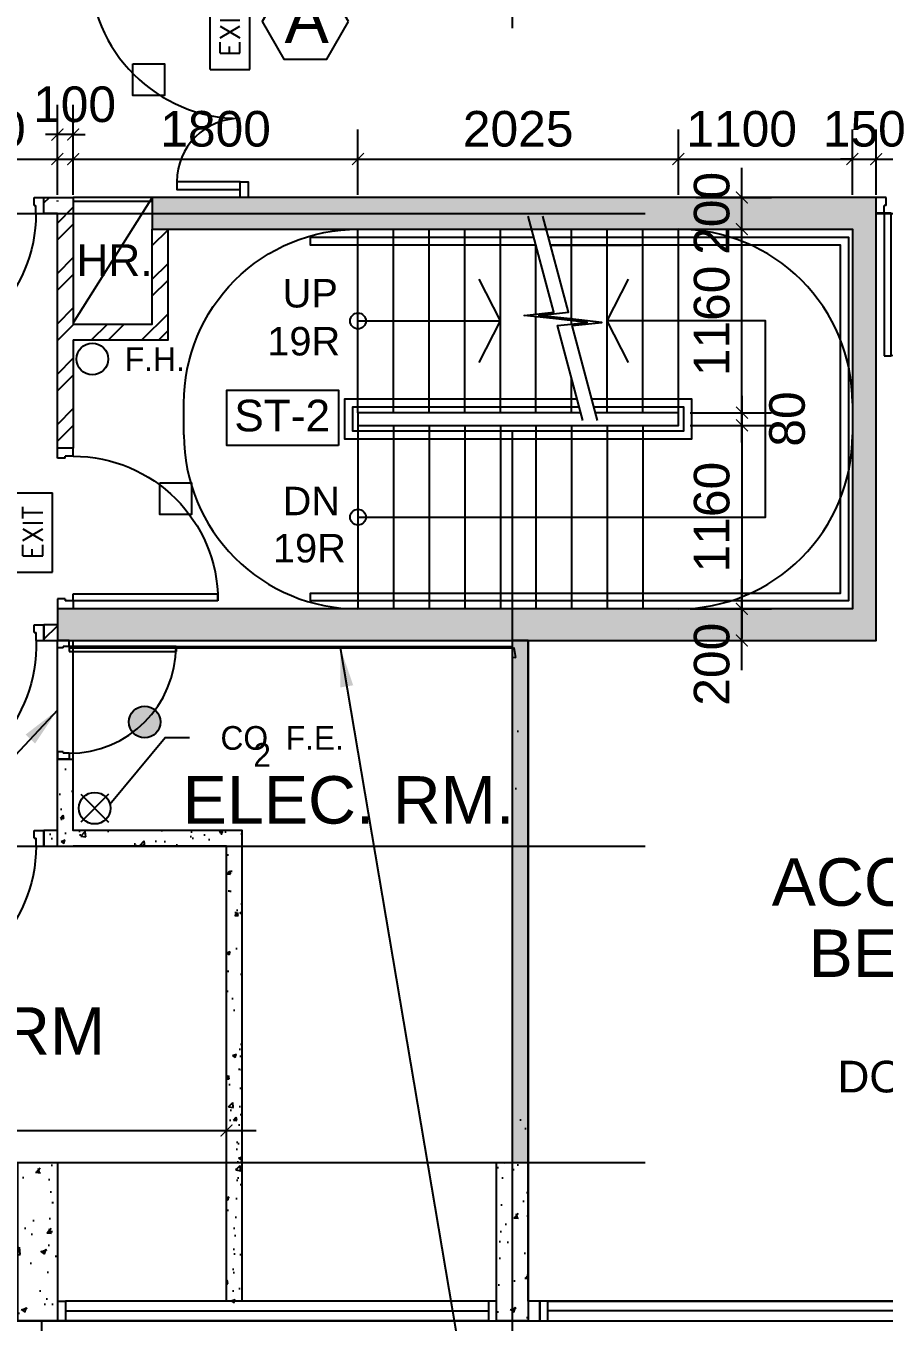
# Model space of a CAD drawing. Header units: millimetres. Extents: x -1214 to 72065, y 7230 to 56310.
# Drawn here: x 51926 to 57350, y 19992 to 28185 of the extents above; entities that cross this region are included whole.
import ezdxf
from ezdxf.enums import TextEntityAlignment as Align

# ---------------------------------------------------------------- set-up
doc = ezdxf.new("R2010")
doc.units = ezdxf.units.MM
doc.header["$MEASUREMENT"] = 0
doc.linetypes.add('CENTERX2', pattern=[101.6, 63.5, -12.7, 12.7, -12.7])
doc.layers.get('0').update_dxf_attribs({"color": 8})
doc.layers.get('Defpoints').update_dxf_attribs({"color": 8})
for name, color, linetype in [('Architectural Features', 8, 'Continuous'), ('arrow', 8, 'Continuous'), ('channel', 8, 'Continuous'), ('DLN314__', 8, 'Continuous'), ('DLN315__', 8, 'Continuous'), ('Door', 8, 'Continuous'), ('FS', 8, 'Continuous'), ('FSD', 8, 'Continuous'), ('GBP Dim', 8, 'Continuous'), ('GBP Text 200', 8, 'Continuous'), ('GBP Text 250', 8, 'Continuous'), ('GBP Text GBP 250', 8, 'Continuous'), ('grid', 8, 'CENTERX2'), ('hatch', 8, 'Continuous'), ('Kerb', 8, 'Continuous'), ('STAIR', 8, 'Continuous'), ('TEXT', 8, 'Continuous'), ('TEXT Ref', 8, 'Continuous'), ('WALL-NEW', 8, 'Continuous'), ('WALL-STRUCTURE', 8, 'Continuous'), ('WINDOW', 8, 'Continuous'), ('WINDOW-MULLION', 8, 'Continuous'), ('zzz-room mix', 8, 'Continuous')]:
    doc.layers.add(name, color=color, linetype=linetype)
doc.styles.add('BH', font='arial.ttf')
doc.styles.add('ROMANS', font='romans.shx')
doc.styles.add('SWIS721LT750', font='swissl.ttf')
doc.dimstyles.new('200 GBP', dxfattribs={"dimscale": 1.5, "dimtxt": 150, "dimasz": 50, "dimexe": 125, "dimexo": 50, "dimgap": 50, "dimtad": 1, "dimdec": 0, "dimzin": 0, "dimdsep": 46, "dimtxsty": 'BH', "dimblk": 'ARCHTICK', "dimcen": 0.09, "dimdle": 125, "dimclrd": 9, "dimclre": 9, "dimclrt": 1, "dimadec": 0, "dimazin": 0, "dimtfac": 1, "dimtdec": 0, "dimtix": 1, "dimtmove": 2, "dimatfit": 3, "dimldrblk": 'ARCHTICK', "dimfxl": 300, "dimfxlon": 1, "dimtolj": 1, "dimtzin": 0, "dimarcsym": 0})
doc.dimstyles.get("Standard").update_dxf_attribs({"dimtxt": 0.18, "dimasz": 0.18, "dimexe": 0.18, "dimexo": 0.0625, "dimgap": 0.09, "dimtad": 0, "dimtih": 1, "dimtoh": 1, "dimdec": 4, "dimzin": 0, "dimdsep": 46, "dimtxsty": 'Standard', "dimcen": 0.09, "dimadec": 0, "dimazin": 0, "dimtfac": 1, "dimtdec": 4, "dimtofl": 0, "dimtmove": 0, "dimatfit": 3, "dimfxl": 1, "dimtolj": 1, "dimtzin": 0, "dimarcsym": 0})

# ---------------------------------------------------------------- blocks, each defined once
blk = doc.blocks.new('A$C65CE4B9A')
at = {"layer": 'grid', "ltscale": 200}
for p, q in [((-14000, 10500), (-14000, -20450)), ((-66500, -8450), (0, -8450)), ((-66500, -12450), (0, -12450)), ((-66500, -14450), (0, -14450)), ((-66500, -15450), (0, -15450))]:
    blk.add_line(p, q, dxfattribs=at)
blk = doc.blocks.new('DR1CL2')
at = {"layer": 'Door'}
for p, q in [((50, 0), (0, 0)), ((0, 0), (0, -75)), ((50, 0), (50, -50)), ((0, -75), (0, -100)), ((62.5, -50), (50, -50)), ((62.5, -50), (62.5, -100)), ((62.5, -100), (0, -100))]:
    blk.add_line(p, q, dxfattribs=at)
blk = doc.blocks.new('DR1CD')
at = {"layer": 'Door'}
for p, q in [((0, 1), (45, 1)), ((0, 1), (0, 0)), ((45, 0), (45, 1)), ((0, 0), (45, 0))]:
    blk.add_line(p, q, dxfattribs=at)
blk = doc.blocks.new('DR1CM')
at = {"layer": 'Door'}
blk.add_arc((0, 0), 1, 0, 90, dxfattribs=at)
blk = doc.blocks.new('DR1CR2')
at = {"layer": 'Door'}
for p, q in [((-50, 0), (-50, -50)), ((-50, 0), (0, 0)), ((0, 0), (0, -75)), ((-62.5, -50), (-50, -50)), ((-62.5, -50), (-62.5, -100)), ((0, -75), (0, -100)), ((-62.5, -100), (0, -100))]:
    blk.add_line(p, q, dxfattribs=at)
blk = doc.blocks.new('door')
at = {"layer": 'DLN315__', "xscale": -915, "yscale": 915, "zscale": 915, "rotation": 4.0455638838921e-10}
blk.add_blockref('DR1CM', (3736, 37036.6), dxfattribs=at)
at = {"layer": 'DLN315__', "xscale": -1, "yscale": 915}
blk.add_blockref('DR1CD', (3736, 37036.6), dxfattribs=at)
at = {"layer": 'DLN315__', "xscale": -1}
for name, p in [('DR1CR2', (2771, 37036.6)), ('DR1CL2', (3786, 37036.6))]:
    blk.add_blockref(name, p, dxfattribs=at)
blk = doc.blocks.new('FSEX-V01')
for p, q in [((0, 300), (0, 0)), ((0, 300), (600, 300)), ((600, 300), (600, 0)), ((0, 0), (600, 0))]:
    blk.add_line(p, q)
at = {"style": 'ROMANS'}
blk.add_text('EXIT', height=150, dxfattribs=at).set_placement((300, 150), align=Align.MIDDLE)
blk = doc.blocks.new('WINDOW MULLION2')
at = {"layer": 'WINDOW-MULLION', "ltscale": 100}
blk.add_lwpolyline([(25225.9, 19999.9), (25225.9, 20124.9), (25175.9, 20124.9), (25175.9, 19999.9)], close=True, dxfattribs=at)
blk = doc.blocks.new('_ArchTick')
at = {"color": 0, "const_width": 0.1}
blk.add_lwpolyline([(0.5, 0.5), (-0.5, -0.5)], dxfattribs=at)
blk = doc.blocks.new('*D82')
at = {"layer": 'Defpoints', "color": 0, "transparency": 16777216}
for p in [(56050, 25660), (56050, 24500), (56451.7, 24500)]:
    blk.add_point(p, dxfattribs=at)
at = {"layer": 'GBP Dim', "color": 9, "lineweight": -2, "transparency": 16777216}
for p, q in [((56451.7, 25847.5), (56451.7, 24312.5)), ((56125, 25660), (56639.2, 25660)), ((56125, 24500), (56639.2, 24500))]:
    blk.add_line(p, q, dxfattribs=at)
at = {"layer": 'GBP Dim', "color": 9, "lineweight": -2, "transparency": 16777216, "xscale": 75, "yscale": 75, "zscale": 75}
for p, rotation in [((56451.7, 25660), 90), ((56451.7, 24500), 270)]:
    blk.add_blockref('_ArchTick', p, dxfattribs=dict(at, rotation=rotation))
at = {"layer": 'GBP Dim', "transparency": 16777216, "insert": (56261.8, 25080), "char_height": 225, "attachment_point": 5, "rotation": 90, "style": 'BH'}
blk.add_mtext('\\A1;1160', dxfattribs=at)
blk = doc.blocks.new('*D83')
at = {"layer": 'Defpoints', "color": 0, "transparency": 16777216}
for p in [(56050, 25740), (56451.7, 25740), (56050, 25660)]:
    blk.add_point(p, dxfattribs=at)
at = {"layer": 'GBP Dim', "color": 9, "lineweight": -2, "transparency": 16777216}
for p, q in [((56451.7, 25740), (56451.7, 25815)), ((56125, 25740), (56639.2, 25740)), ((56451.7, 25660), (56451.7, 25740)), ((56125, 25660), (56639.2, 25660)), ((56451.7, 25660), (56451.7, 25585))]:
    blk.add_line(p, q, dxfattribs=at)
at = {"layer": 'GBP Dim', "color": 9, "lineweight": -2, "transparency": 16777216, "xscale": 75, "yscale": 75, "zscale": 75}
for p, rotation in [((56451.7, 25740), 270), ((56451.7, 25660), 90)]:
    blk.add_blockref('_ArchTick', p, dxfattribs=dict(at, rotation=rotation))
at = {"layer": 'GBP Dim', "transparency": 16777216, "insert": (56738.3, 25700), "char_height": 225, "attachment_point": 5, "rotation": 90, "style": 'BH'}
blk.add_mtext('\\A1;80', dxfattribs=at)
blk = doc.blocks.new('*D84')
at = {"layer": 'Defpoints', "color": 0, "transparency": 16777216}
for p in [(56051.8, 26900), (56451.7, 26900), (56050, 25740)]:
    blk.add_point(p, dxfattribs=at)
at = {"layer": 'GBP Dim', "color": 9, "lineweight": -2, "transparency": 16777216}
for p, q in [((56451.7, 25552.5), (56451.7, 27087.5)), ((56126.8, 26900), (56639.2, 26900)), ((56125, 25740), (56639.2, 25740))]:
    blk.add_line(p, q, dxfattribs=at)
at = {"layer": 'GBP Dim', "color": 9, "lineweight": -2, "transparency": 16777216, "xscale": 75, "yscale": 75, "zscale": 75}
for p, rotation in [((56451.7, 26900), 90), ((56451.7, 25740), 270)]:
    blk.add_blockref('_ArchTick', p, dxfattribs=dict(at, rotation=rotation))
at = {"layer": 'GBP Dim', "transparency": 16777216, "insert": (56261.8, 26320), "char_height": 225, "attachment_point": 5, "rotation": 90, "style": 'BH'}
blk.add_mtext('\\A1;1160', dxfattribs=at)
blk = doc.blocks.new('DOOR 1000')
blk.add_line((57550, 26100.2), (57595, 26100.2))
at = {"layer": 'Door'}
for p, q in [((57500, 27075.2), (57500, 27100.2)), ((57562.5, 27100.2), (57500, 27100.2)), ((57500, 27000.2), (57500, 27075.2)), ((57550, 27000.2), (57550, 27050.2)), ((57562.5, 27050.2), (57550, 27050.2)), ((57562.5, 27050.2), (57562.5, 27100.2)), ((58437.5, 27050.2), (58437.5, 27100.2)), ((58437.5, 27100.2), (58500, 27100.2)), ((58437.5, 27050.2), (58450, 27050.2)), ((58450, 27000.2), (58450, 27050.2)), ((58500, 27075.2), (58500, 27100.2)), ((58500, 27000.2), (58500, 27075.2)), ((57550, 27000.2), (57500, 27000.2)), ((57550, 27000.2), (57550, 26100.2)), ((57595, 27000.2), (57550, 27000.2)), ((57595, 26100.2), (57595, 27000.2)), ((58450, 27000.2), (58500, 27000.2))]:
    blk.add_line(p, q, dxfattribs=at)
blk.add_arc((57549.9, 27000.3), 900.1, 270.00955, 359.99273, dxfattribs=at)
blk = doc.blocks.new('*D176')
at = {"layer": 'Defpoints', "color": 0, "transparency": 16777216}
for p in [(52125, 27498.2), (52125, 27100.2), (52225, 27100.2)]:
    blk.add_point(p, dxfattribs=at)
at = {"layer": 'GBP Dim', "color": 9, "lineweight": -2, "transparency": 16777216}
for p, q in [((52125, 27175.2), (52125, 27685.7)), ((52225, 27175.2), (52225, 27685.7)), ((52125, 27498.2), (52050, 27498.2)), ((52225, 27498.2), (52125, 27498.2)), ((52225, 27498.2), (52300, 27498.2))]:
    blk.add_line(p, q, dxfattribs=at)
at = {"layer": 'GBP Dim', "color": 9, "lineweight": -2, "transparency": 16777216, "xscale": 75, "yscale": 75, "zscale": 75}
blk.add_blockref('_ArchTick', (52125, 27498.2), dxfattribs=at)
at = {"layer": 'GBP Dim', "color": 9, "lineweight": -2, "transparency": 16777216, "xscale": 75, "yscale": 75, "zscale": 75, "rotation": 180}
blk.add_blockref('_ArchTick', (52225, 27498.2), dxfattribs=at)
at = {"layer": 'GBP Dim', "transparency": 16777216, "insert": (52233.6, 27688.1), "char_height": 225, "attachment_point": 5, "style": 'BH'}
blk.add_mtext('\\A1;100', dxfattribs=at)
blk = doc.blocks.new('*D177')
at = {"layer": 'Defpoints', "color": 0, "transparency": 16777216}
for p in [(56085, 27100), (56451.7, 27100), (56085, 26900)]:
    blk.add_point(p, dxfattribs=at)
at = {"layer": 'GBP Dim', "color": 9, "lineweight": -2, "transparency": 16777216}
for p, q in [((56451.7, 26712.5), (56451.7, 27287.5)), ((56160, 27100), (56639.2, 27100)), ((56160, 26900), (56639.2, 26900))]:
    blk.add_line(p, q, dxfattribs=at)
at = {"layer": 'GBP Dim', "color": 9, "lineweight": -2, "transparency": 16777216, "xscale": 75, "yscale": 75, "zscale": 75}
for p, rotation in [((56451.7, 27100), 90), ((56451.7, 26900), 270)]:
    blk.add_blockref('_ArchTick', p, dxfattribs=dict(at, rotation=rotation))
at = {"layer": 'GBP Dim', "transparency": 16777216, "insert": (56261.8, 27000), "char_height": 225, "attachment_point": 5, "rotation": 90, "style": 'BH'}
blk.add_mtext('\\A1;200', dxfattribs=at)
blk = doc.blocks.new('*D178')
at = {"layer": 'Defpoints', "color": 0, "transparency": 16777216}
for p in [(56085, 24500), (56451.7, 24500), (56085, 24300)]:
    blk.add_point(p, dxfattribs=at)
at = {"layer": 'GBP Dim', "color": 9, "lineweight": -2, "transparency": 16777216}
for p, q in [((56451.7, 24112.5), (56451.7, 24687.5)), ((56160, 24500), (56639.2, 24500)), ((56160, 24300), (56639.2, 24300))]:
    blk.add_line(p, q, dxfattribs=at)
at = {"layer": 'GBP Dim', "color": 9, "lineweight": -2, "transparency": 16777216, "xscale": 75, "yscale": 75, "zscale": 75}
for p, rotation in [((56451.7, 24500), 90), ((56451.7, 24300), 270)]:
    blk.add_blockref('_ArchTick', p, dxfattribs=dict(at, rotation=rotation))
at = {"layer": 'GBP Dim', "transparency": 16777216, "insert": (56261.8, 24150), "char_height": 225, "attachment_point": 5, "rotation": 90, "style": 'BH'}
blk.add_mtext('\\A1;200', dxfattribs=at)
blk = doc.blocks.new('*D197')
at = {"layer": 'Defpoints', "color": 0, "transparency": 16777216}
for p in [(55050, 20083.6), (53245, 19183.8), (55050, 17161)]:
    blk.add_point(p, dxfattribs=at)
at = {"layer": 'GBP Dim', "color": 9, "lineweight": -2, "transparency": 16777216}
for p, q in [((53245, 17611), (53245, 16973.5)), ((55050, 17611), (55050, 16973.5)), ((53057.5, 17161), (55237.5, 17161))]:
    blk.add_line(p, q, dxfattribs=at)
at = {"layer": 'GBP Dim', "color": 9, "lineweight": -2, "transparency": 16777216, "xscale": 75, "yscale": 75, "zscale": 75, "rotation": 180}
blk.add_blockref('_ArchTick', (53245, 17161), dxfattribs=at)
at = {"layer": 'GBP Dim', "color": 9, "lineweight": -2, "transparency": 16777216, "xscale": 75, "yscale": 75, "zscale": 75}
blk.add_blockref('_ArchTick', (55050, 17161), dxfattribs=at)
at = {"layer": 'GBP Dim', "transparency": 16777216, "insert": (54147.5, 17350.9), "char_height": 225, "attachment_point": 5, "style": 'BH'}
blk.add_mtext('\\A1;1805', dxfattribs=at)
blk = doc.blocks.new('*D198')
at = {"layer": 'Defpoints', "color": 0, "transparency": 16777216}
for p in [(55050, 20083.6), (58000, 20082.7), (58000, 17161)]:
    blk.add_point(p, dxfattribs=at)
at = {"layer": 'GBP Dim', "color": 9, "lineweight": -2, "transparency": 16777216}
for p, q in [((55050, 17611), (55050, 16973.5)), ((58000, 17611), (58000, 16973.5)), ((54862.5, 17161), (58187.5, 17161))]:
    blk.add_line(p, q, dxfattribs=at)
at = {"layer": 'GBP Dim', "color": 9, "lineweight": -2, "transparency": 16777216, "xscale": 75, "yscale": 75, "zscale": 75, "rotation": 180}
blk.add_blockref('_ArchTick', (55050, 17161), dxfattribs=at)
at = {"layer": 'GBP Dim', "color": 9, "lineweight": -2, "transparency": 16777216, "xscale": 75, "yscale": 75, "zscale": 75}
blk.add_blockref('_ArchTick', (58000, 17161), dxfattribs=at)
at = {"layer": 'GBP Dim', "transparency": 16777216, "insert": (56525, 17350.9), "char_height": 225, "attachment_point": 5, "style": 'BH'}
blk.add_mtext('\\A1;2950', dxfattribs=at)
blk = doc.blocks.new('A$C00D81C1F')
at = {"layer": 'GBP Text GBP 250'}
blk.add_lwpolyline([(545.6, 236.2), (409.2, 472.5), (136.4, 472.5), (0, 236.2), (136.4, 0), (409.2, 0)], close=True, dxfattribs=at)
at = {"layer": 'GBP Text GBP 250', "style": 'BH'}
blk.add_text('A', height=300, dxfattribs=at).set_placement((281.6, 102.1), align=Align.CENTER)
blk = doc.blocks.new('*D264')
at = {"layer": 'Defpoints', "color": 0, "transparency": 16777216}
for p in [(58670, 27343.1), (57300, 27000), (58670, 27000)]:
    blk.add_point(p, dxfattribs=at)
at = {"layer": 'GBP Dim', "color": 9, "lineweight": -2, "transparency": 16777216}
for p, q in [((57300, 27118.1), (57300, 27530.6)), ((58670, 27118.1), (58670, 27530.6)), ((57112.5, 27343.1), (58857.5, 27343.1))]:
    blk.add_line(p, q, dxfattribs=at)
at = {"layer": 'GBP Dim', "color": 9, "lineweight": -2, "transparency": 16777216, "xscale": 75, "yscale": 75, "zscale": 75, "rotation": 180}
blk.add_blockref('_ArchTick', (57300, 27343.1), dxfattribs=at)
at = {"layer": 'GBP Dim', "color": 9, "lineweight": -2, "transparency": 16777216, "xscale": 75, "yscale": 75, "zscale": 75}
blk.add_blockref('_ArchTick', (58670, 27343.1), dxfattribs=at)
at = {"layer": 'GBP Dim', "transparency": 16777216, "insert": (57985, 27533.1), "char_height": 225, "attachment_point": 5, "style": 'BH'}
blk.add_mtext('\\A1;1300', dxfattribs=at)
blk = doc.blocks.new('*D265')
at = {"layer": 'Defpoints', "color": 0, "transparency": 16777216}
for p in [(57300, 27343.1), (57150, 27000), (57300, 27000)]:
    blk.add_point(p, dxfattribs=at)
at = {"layer": 'GBP Dim', "color": 9, "lineweight": -2, "transparency": 16777216}
for p, q in [((57150, 27118.1), (57150, 27530.6)), ((57300, 27118.1), (57300, 27530.6)), ((57150, 27343.1), (57075, 27343.1)), ((57150, 27343.1), (57300, 27343.1)), ((57300, 27343.1), (57375, 27343.1))]:
    blk.add_line(p, q, dxfattribs=at)
at = {"layer": 'GBP Dim', "color": 9, "lineweight": -2, "transparency": 16777216, "xscale": 75, "yscale": 75, "zscale": 75}
blk.add_blockref('_ArchTick', (57150, 27343.1), dxfattribs=at)
at = {"layer": 'GBP Dim', "color": 9, "lineweight": -2, "transparency": 16777216, "xscale": 75, "yscale": 75, "zscale": 75, "rotation": 180}
blk.add_blockref('_ArchTick', (57300, 27343.1), dxfattribs=at)
at = {"layer": 'GBP Dim', "transparency": 16777216, "insert": (57225, 27533), "char_height": 225, "attachment_point": 5, "style": 'BH'}
blk.add_mtext('\\A1;150', dxfattribs=at)
blk = doc.blocks.new('*D266')
at = {"layer": 'Defpoints', "color": 0, "transparency": 16777216}
for p in [(57150, 27343.1), (56050, 27000), (57150, 27000)]:
    blk.add_point(p, dxfattribs=at)
at = {"layer": 'GBP Dim', "color": 9, "lineweight": -2, "transparency": 16777216}
for p, q in [((56050, 27118.1), (56050, 27530.6)), ((57150, 27118.1), (57150, 27530.6)), ((55862.5, 27343.1), (57337.5, 27343.1))]:
    blk.add_line(p, q, dxfattribs=at)
at = {"layer": 'GBP Dim', "color": 9, "lineweight": -2, "transparency": 16777216, "xscale": 75, "yscale": 75, "zscale": 75, "rotation": 180}
blk.add_blockref('_ArchTick', (56050, 27343.1), dxfattribs=at)
at = {"layer": 'GBP Dim', "color": 9, "lineweight": -2, "transparency": 16777216, "xscale": 75, "yscale": 75, "zscale": 75}
blk.add_blockref('_ArchTick', (57150, 27343.1), dxfattribs=at)
at = {"layer": 'GBP Dim', "transparency": 16777216, "insert": (56450, 27533), "char_height": 225, "attachment_point": 5, "style": 'BH'}
blk.add_mtext('\\A1;1100', dxfattribs=at)
blk = doc.blocks.new('*D267')
at = {"layer": 'Defpoints', "color": 0, "transparency": 16777216}
for p in [(56050, 27343.1), (54025, 27000), (56050, 27000)]:
    blk.add_point(p, dxfattribs=at)
at = {"layer": 'GBP Dim', "color": 9, "lineweight": -2, "transparency": 16777216}
for p, q in [((54025, 27118.1), (54025, 27530.6)), ((56050, 27118.1), (56050, 27530.6)), ((53837.5, 27343.1), (56237.5, 27343.1))]:
    blk.add_line(p, q, dxfattribs=at)
at = {"layer": 'GBP Dim', "color": 9, "lineweight": -2, "transparency": 16777216, "xscale": 75, "yscale": 75, "zscale": 75, "rotation": 180}
blk.add_blockref('_ArchTick', (54025, 27343.1), dxfattribs=at)
at = {"layer": 'GBP Dim', "color": 9, "lineweight": -2, "transparency": 16777216, "xscale": 75, "yscale": 75, "zscale": 75}
blk.add_blockref('_ArchTick', (56050, 27343.1), dxfattribs=at)
at = {"layer": 'GBP Dim', "transparency": 16777216, "insert": (55037.5, 27533), "char_height": 225, "attachment_point": 5, "style": 'BH'}
blk.add_mtext('\\A1;2025', dxfattribs=at)
blk = doc.blocks.new('*D268')
at = {"layer": 'Defpoints', "color": 0, "transparency": 16777216}
for p in [(54025, 27343.1), (52225, 27000), (54025, 27000)]:
    blk.add_point(p, dxfattribs=at)
at = {"layer": 'GBP Dim', "color": 9, "lineweight": -2, "transparency": 16777216}
for p, q in [((52225, 27118.1), (52225, 27530.6)), ((54025, 27118.1), (54025, 27530.6)), ((52037.5, 27343.1), (54212.5, 27343.1))]:
    blk.add_line(p, q, dxfattribs=at)
at = {"layer": 'GBP Dim', "color": 9, "lineweight": -2, "transparency": 16777216, "xscale": 75, "yscale": 75, "zscale": 75, "rotation": 180}
blk.add_blockref('_ArchTick', (52225, 27343.1), dxfattribs=at)
at = {"layer": 'GBP Dim', "color": 9, "lineweight": -2, "transparency": 16777216, "xscale": 75, "yscale": 75, "zscale": 75}
blk.add_blockref('_ArchTick', (54025, 27343.1), dxfattribs=at)
at = {"layer": 'GBP Dim', "transparency": 16777216, "insert": (53125, 27533), "char_height": 225, "attachment_point": 5, "style": 'BH'}
blk.add_mtext('\\A1;1800', dxfattribs=at)
blk = doc.blocks.new('*D275')
at = {"layer": 'Defpoints', "color": 0, "transparency": 16777216}
for p in [(52125, 27343.1), (51024.8, 27000.1), (52125, 27000.1)]:
    blk.add_point(p, dxfattribs=at)
at = {"layer": 'GBP Dim', "color": 9, "lineweight": -2, "transparency": 16777216}
for p, q in [((51024.8, 27118.1), (51024.8, 27493.1)), ((52125, 27118.1), (52125, 27493.1)), ((50837.3, 27343.1), (52312.5, 27343.1))]:
    blk.add_line(p, q, dxfattribs=at)
at = {"layer": 'GBP Dim', "color": 9, "lineweight": -2, "transparency": 16777216, "xscale": 75, "yscale": 75, "zscale": 75, "rotation": 180}
blk.add_blockref('_ArchTick', (51024.8, 27343.1), dxfattribs=at)
at = {"layer": 'GBP Dim', "color": 9, "lineweight": -2, "transparency": 16777216, "xscale": 75, "yscale": 75, "zscale": 75}
blk.add_blockref('_ArchTick', (52125, 27343.1), dxfattribs=at)
at = {"layer": 'GBP Dim', "transparency": 16777216, "insert": (51574.9, 27533), "char_height": 225, "attachment_point": 5, "style": 'BH'}
blk.add_mtext('\\A1;1100', dxfattribs=at)
blk = doc.blocks.new('*D302')
at = {"layer": 'Defpoints', "color": 0, "transparency": 16777216}
for p in [(53193.7, 21202.9), (49318.7, 20900.1), (53193.7, 20900.1)]:
    blk.add_point(p, dxfattribs=at)
at = {"layer": 'GBP Dim', "color": 9, "lineweight": -2, "transparency": 16777216}
for p, q in [((49318.7, 20977.9), (49318.7, 21390.4)), ((53193.7, 20977.9), (53193.7, 21390.4)), ((49131.2, 21202.9), (53381.2, 21202.9))]:
    blk.add_line(p, q, dxfattribs=at)
at = {"layer": 'GBP Dim', "color": 9, "lineweight": -2, "transparency": 16777216, "xscale": 75, "yscale": 75, "zscale": 75, "rotation": 180}
blk.add_blockref('_ArchTick', (49318.7, 21202.9), dxfattribs=at)
at = {"layer": 'GBP Dim', "color": 9, "lineweight": -2, "transparency": 16777216, "xscale": 75, "yscale": 75, "zscale": 75}
blk.add_blockref('_ArchTick', (53193.7, 21202.9), dxfattribs=at)
at = {"layer": 'GBP Dim', "transparency": 16777216, "insert": (51256.2, 21392.8), "char_height": 225, "attachment_point": 5, "style": 'BH'}
blk.add_mtext('\\A1;3875', dxfattribs=at)

msp = doc.modelspace()

# ---------------------------------------------------------------- hatches: boundary and pattern name
at = {"layer": 'channel'}
h = msp.add_hatch(color=256, dxfattribs=at)
h.dxf.hatch_style = 1
edge = h.paths.add_edge_path()
edge.add_arc((52677, 23785), 100, 0, 360)
at = {"layer": 'hatch'}
h = msp.add_hatch(dxfattribs=at)
h.set_pattern_fill('ANSI32', color=256, scale=600, style=0)
h.set_pattern_definition([(45, (323672.64, -85897.09), (-159.09903, 159.09903), []), (45, (323778.7, -85897.09), (-159.09903, 159.09903), [])])
h.paths.add_polyline_path([(52825, 26900), (52725, 26900), (52725, 26300), (52225, 26300), (52225, 27100), (52125, 27100), (52125, 25515), (52225, 25515), (52225, 26200), (52825, 26200)])
h.paths.add_polyline_path([(52125, 27100), (52040, 27100), (52040, 27000), (52125, 27000)])
h.paths.add_polyline_path([(52040, 24400), (52125, 24400), (52125, 24300), (52040, 24300)])
h = msp.add_hatch(dxfattribs=at)
h.set_pattern_fill('AR-CONC', color=256, scale=35, style=0)
h.set_pattern_definition([(50, (-579051.98, 745630.23), (251.041064, -21.963247), [26.25, -288.75]), (355, (-579051.98, 745630.23), (-48.56297, 263.26725), [21, -231]), (100.4514, (-579031.06, 745628.4), (202.478284, 241.30384), [22.309067, -245.39974]), (46.1842, (-579051.98, 745700.23), (373.53437, -57.931655), [39.375, -433.125]), (96.6356, (-579020.85, 745695.4), (327.13195, 340.94125), [33.4636, -368.09955]), (351.1842, (-579051.98, 745700.23), (327.13168, 340.94151), [31.5, -346.5]), (21, (-579016.98, 745682.73), (208.91747, -140.91661), [26.25, -288.75]), (326, (-579016.98, 745682.73), (85.160366, 253.802516), [21, -231]), (71.4514, (-578999.57, 745671), (294.07792, 112.885674), [22.309067, -245.39974]), (37.5, (-579051.98, 745630.23), (4.255949, 116.512849), [0, -228.2, 0, -234.5, 0, -231.875]), (7.5, (-579051.98, 745630.23), (92.074338, 138.044099), [0, -133.7, 0, -222.95, 0, -88.375]), (327.5, (-579130.03, 745630.23), (186.837853, -7.894205), [0, -87.5, 0, -273, 0, -362.25]), (317.5, (-579165.03, 745630.23), (204.11516, 35.036744), [0, -113.75, 0, -181.3, 0, -257.25])])
h.paths.add_polyline_path([(55100, 24300), (55000, 24300), (55000, 21000), (55100, 21000)])
h.paths.add_polyline_path([(52125, 24500), (52125, 24300), (57300, 24300), (57300, 27100), (52725, 27100), (52725, 26900), (57150, 26900), (57150, 24500)])
h = msp.add_hatch(dxfattribs=at)
h.set_pattern_fill('AR-CONC', color=256, scale=100, style=0)
h.set_pattern_definition([(50, (323672.64, -85897.1), (717.2602, -62.7521), [75, -825]), (355, (323672.64, -85897.1), (-138.7513, 752.1921), [60, -660]), (100.45144, (323732.4, -85902.3), (578.5088, 689.44), [63.7402, -701.1421]), (46.1842, (323672.6, -85697.1), (1067.2413, -165.5193), [112.5, -1237.5]), (96.63564, (323761.6, -85710.9), (934.662, 974.1186), [95.6103, -1051.7138]), (351.18416, (323672.6, -85697.1), (934.662, 974.1186), [90, -990]), (21, (323772.64, -85747.1), (596.907, -402.6189), [75, -825]), (326, (323772.64, -85747.1), (243.3153, 725.15), [60, -660]), (71.45144, (323822.4, -85780.64), (840.2224, 322.5312), [63.7402, -701.1421]), (37.5, (323672.64, -85897.09), (12.15986, 332.89385), [0, -652, 0, -670, 0, -662.5]), (7.5, (323672.64, -85897.1), (263.06954, 394.4117), [0, -382, 0, -637, 0, -252.5]), (327.5, (323449.64, -85897.1), (533.82244, -22.55487), [0, -250, 0, -780, 0, -1035]), (317.5, (323349.64, -85897.1), (583.1862, 100.105), [0, -325, 0, -518, 0, -735])])
h.paths.add_polyline_path([(55100, 24300.1), (55000, 24300.1), (55000, 21000.1), (55100, 21000.1)])
h = msp.add_hatch(dxfattribs=at)
h.set_pattern_fill('AR-CONC', color=256, scale=35, style=0)
h.set_pattern_definition([(50, (-579051.98, 745630.23), (251.041064, -21.963247), [26.25, -288.75]), (355, (-579051.98, 745630.23), (-48.56297, 263.26725), [21, -231]), (100.4514, (-579031.06, 745628.4), (202.478284, 241.30384), [22.309066, -245.39974]), (46.1842, (-579051.98, 745700.23), (373.53437, -57.931655), [39.375, -433.125]), (96.6356, (-579020.85, 745695.4), (327.13195, 340.94125), [33.4636, -368.09955]), (351.1842, (-579051.98, 745700.23), (327.13168, 340.94151), [31.5, -346.5]), (21, (-579016.98, 745682.73), (208.91747, -140.91661), [26.25, -288.75]), (326, (-579016.98, 745682.73), (85.160366, 253.802516), [21, -231]), (71.4514, (-578999.57, 745671), (294.07792, 112.885674), [22.309067, -245.39974]), (37.5, (-579051.98, 745630.23), (4.255949, 116.512849), [0, -228.2, 0, -234.5, 0, -231.875]), (7.5, (-579051.98, 745630.23), (92.074338, 138.044099), [0, -133.7, 0, -222.95, 0, -88.375]), (327.5, (-579130.03, 745630.23), (186.837853, -7.894205), [0, -87.5, 0, -273, 0, -362.25]), (317.5, (-579165.03, 745630.23), (204.11516, 35.036744), [0, -113.75, 0, -181.3, 0, -257.25])])
h.paths.add_polyline_path([(53293.7, 23000), (53193.7, 23000), (53193.7, 21000), (53293.7, 21000)])
h.paths.add_polyline_path([(53293.7, 21000), (53193.7, 21000), (53193.7, 20100.1), (53293.7, 20100.1)])
h.paths.add_polyline_path([(53293.7, 23100.1), (52225, 23100.1), (52225, 23550.1), (52198.9, 23550.1), (52198.9, 23550.1), (52143.5, 23550.1), (52125, 23550.1), (52125, 23100.1), (52040, 23100.1), (52040, 23075.1), (52040, 23000.1), (53193.7, 23000.1), (53293.7, 23000.1)])
h = msp.add_hatch(dxfattribs=at)
h.set_pattern_fill('AR-CONC', color=256, scale=2, style=0)
h.set_pattern_definition([(50, (-575904.37, 762350.3), (364.36934, -31.87817), [38.1, -419.1]), (355, (-575904.37, 762350.3), (-70.48565, 382.11329), [30.48, -335.28]), (100.451, (-575874, 762347.66), (293.885, 350.23338), [32.38, -356.18]), (46.1842, (-575904.37, 762451.9), (542.15808, -84.08466), [57.15, -628.65]), (96.6356, (-575859.2, 762444.9), (474.80847, 494.8511), [48.57, -534.27]), (351.184, (-575904.37, 762451.9), (474.8092, 494.85024), [45.72, -502.92]), (21, (-575853.57, 762426.5), (303.22976, -204.53104), [38.1, -419.1]), (326, (-575853.57, 762426.5), (123.60406, 368.37593), [30.48, -335.28]), (71.4514, (-575828.3, 762409.47), (426.83298, 163.84572), [32.38, -356.18]), (37.5, (-575904.37, 762350.31), (6.177207, 169.110078), [0, -331.216, 0, -340.36, 0, -336.55]), (7.5, (-575904.37, 762350.31), (133.639325, 200.36115), [0, -194.056, 0, -323.596, 0, -128.27]), (327.5, (-576017.65, 762350.31), (271.18119, -11.457488), [0, -127, 0, -396.24, 0, -525.78]), (317.5, (-576068.45, 762350.31), (296.25836, 50.85298), [0, -165.1, 0, -263.144, 0, -373.38])])
h.paths.add_polyline_path([(52125, 20000), (51875, 20000), (51875, 21000), (52125, 21000)])
h = msp.add_hatch(dxfattribs=at)
h.set_pattern_fill('AR-CONC', color=256, scale=2, style=0)
h.set_pattern_definition([(50, (-576161.28, 762350.3), (364.36934, -31.87817), [38.1, -419.1]), (355, (-576161.28, 762350.3), (-70.48565, 382.11329), [30.48, -335.28]), (100.451, (-576130.9, 762347.65), (293.885, 350.23338), [32.38, -356.18]), (46.1842, (-576161.3, 762451.9), (542.15808, -84.08466), [57.15, -628.65]), (96.6356, (-576116.1, 762444.9), (474.80847, 494.8511), [48.57, -534.27]), (351.184, (-576161.3, 762451.9), (474.8092, 494.85024), [45.72, -502.92]), (21, (-576110.48, 762426.5), (303.22976, -204.53104), [38.1, -419.1]), (326, (-576110.48, 762426.5), (123.60406, 368.37593), [30.48, -335.28]), (71.4514, (-576085.2, 762409.46), (426.83298, 163.84572), [32.38, -356.18]), (37.5, (-576161.28, 762350.3), (6.177207, 169.110078), [0, -331.216, 0, -340.36, 0, -336.55]), (7.5, (-576161.28, 762350.3), (133.639325, 200.36115), [0, -194.056, 0, -323.596, 0, -128.27]), (327.5, (-576274.56, 762350.3), (271.18119, -11.457488), [0, -127, 0, -396.24, 0, -525.78]), (317.5, (-576325.36, 762350.3), (296.25836, 50.85298), [0, -165.1, 0, -263.144, 0, -373.38])])
h.paths.add_polyline_path([(55100, 20000), (54900, 20000), (54900, 21000), (55100, 21000)])

# ---------------------------------------------------------------- linework, layer by layer
at = {"layer": 'Architectural Features', "ltscale": 50}
msp.add_line((52025.9, 19500), (52025.9, 20000), dxfattribs=at)
at = {"layer": 'Architectural Features', "ltscale": 10, "const_width": 20}
msp.add_lwpolyline([(55000, 24256.8), (52198.9, 24256.8)], dxfattribs=at)
at = {"layer": 'DLN314__', "ltscale": 20}
for points in [[(54850.9, 20125), (52175.9, 20125)], [(52175.9, 20062.6), (54850.9, 20062.5)], [(54850.9, 20000), (52175.9, 20000)]]:
    msp.add_lwpolyline(points, dxfattribs=at)
at = {"layer": 'Door'}
msp.add_lwpolyline([(53280, 27199.9), (52880, 27199.9), (52880, 27149.9), (53280, 27149.9), (53280, 27199.9)], dxfattribs=at)
msp.add_lwpolyline([(53280, 27199.9), (53330, 27199.9), (53330, 27099.9), (53280, 27099.9)], close=True, dxfattribs=at)
msp.add_lwpolyline([(51990, 24299.8, -0.948883), (50123, 24146.1)], format="xyb", dxfattribs=at)
at = {"layer": 'Door', "ltscale": 1000}
for centre, radius, start, end in [((53280, 28549.9), 950, 180, 270), ((53280, 27199.9), 400, 90, 180)]:
    msp.add_arc(centre, radius, start, end, dxfattribs=at)
at = {"layer": 'FS'}
for points in [[(52725, 27100), (52225, 26307.5)], [(52725, 27100), (52225, 27100)], [(52725, 27075), (52225, 27075)]]:
    msp.add_lwpolyline(points, dxfattribs=at)
at = {"layer": 'FSD'}
for points in [[(52602.4, 27944.6), (52802.4, 27944.6), (52802.4, 27744.6), (52602.4, 27744.6), (52602.4, 27944.6)], [(52772, 25297), (52972, 25297), (52972, 25097), (52772, 25097), (52772, 25297)], [(52457.5, 23265.3), (52806.5, 23686), (52960.8, 23686)], [(52449.1, 23328.6), (52272.3, 23151.8)], [(52272.3, 23328.6), (52449.1, 23151.8)]]:
    msp.add_lwpolyline(points, dxfattribs=at)
for centre in [(52346.6, 26078.9), (52677, 23785), (52677, 23785), (52360.7, 23240.2)]:
    msp.add_circle(centre, 100, dxfattribs=at)
at = {"layer": 'Kerb'}
for p, q in [((52125, 23550), (52125, 24300)), ((52225, 23550.1), (52225, 24300))]:
    msp.add_line(p, q, dxfattribs=at)
at = {"layer": 'STAIR'}
for points in [[(55447.1, 25691.3), (55286.4, 26290.9), (55473.9, 26311.1), (55275.1, 26333), (55076.3, 26354.9), (55263.8, 26375.1), (55101, 26983)], [(55538.5, 25691.3), (55377.8, 26290.9), (55565.4, 26311.1), (55366.6, 26333), (55167.7, 26354.9), (55355.3, 26375.1), (55192.4, 26983)], [(54025, 25740), (54025, 26900)], [(54250, 25740), (54250, 26900)], [(54475, 25740), (54475, 26900)], [(54700, 25740), (54700, 26900)], [(54925, 25740), (54925, 26900)], [(55375, 26332.1), (55375, 26900)], [(55600, 25740), (55600, 26900)], [(55825, 25740), (55825, 26900)], [(56050, 25740), (56050, 26900)], [(55150, 26800), (53725, 26800), (53725, 26850), (55136.6, 26850)], [(55228, 26850), (57125, 26850), (57125, 24550), (53725, 24550), (53725, 24600), (57075, 24600), (57075, 26800), (55241.4, 26800)], [(55150, 26362.9), (55150, 26800)], [(55228, 26850), (55796.6, 26850)], [(55241.4, 26800), (55810, 26800)], [(54790.4, 26056.7), (54925, 26320), (54790.4, 26583.3)], [(55734.6, 26056.7), (55600, 26320), (55734.6, 26583.3)], [(54025, 25080), (56600, 25080), (56600, 26320), (55600, 26320)], [(54025, 26320), (54925, 26320)], [(55150, 25740), (55150, 26346.8)], [(55375, 26300.5), (55375, 26322)], [(55375, 25740), (55375, 25960.3)], [(55411.2, 25825), (53940, 25825), (53940, 25575), (55150, 25575), (56135, 25575), (56135, 25825), (55502.7, 25825)], [(55424.6, 25775), (53990, 25775), (53990, 25625), (55136.6, 25625), (56085, 25625), (56085, 25775), (55516.1, 25775)], [(55434, 25740), (54025, 25740), (54025, 25660), (56050, 25660), (56050, 25740), (55525.5, 25740)], [(54025, 25660), (54025, 24500)], [(54250, 25660), (54250, 24500)], [(54475, 25660), (54475, 24500)], [(54700, 25660), (54700, 24500)], [(54925, 25660), (54925, 24500)], [(55150, 25660), (55150, 24500)], [(55375, 25660), (55375, 24500)], [(55600, 25660), (55600, 24500)], [(55825, 25660), (55825, 24500)]]:
    msp.add_lwpolyline(points, dxfattribs=at)
at = {"layer": 'STAIR', "ltscale": 0.1}
for points in [[(52925, 25800, -0.414214), (54025, 26900)], [(52925, 25600, 0.414214), (54025, 24500)]]:
    msp.add_lwpolyline(points, format="xyb", dxfattribs=at)
msp.add_lwpolyline([(52925, 25600), (52925, 25800)], dxfattribs=at)
at = {"layer": 'STAIR'}
for centre in [(54025, 26320), (54025, 25080)]:
    msp.add_circle(centre, 50, dxfattribs=at)
at = {"layer": 'STAIR', "ltscale": 0.1}
for centre, start, end in [((56050, 25800), 0, 90.00004), ((56050, 25600), 269.99996, 0)]:
    msp.add_arc(centre, 1100, start, end, dxfattribs=at)
at = {"layer": 'TEXT'}
msp.add_lwpolyline([(53902.9, 25532), (53195.5, 25532), (53195.5, 25882.8), (53902.9, 25882.8)], close=True, dxfattribs=at)
at = {"layer": 'WALL-NEW'}
for p, q in [((53193.7, 23000), (52225, 23000.1)), ((53193.7, 20125), (53193.7, 23000.1))]:
    msp.add_line(p, q, dxfattribs=at)
for points in [[(52125, 27000), (52040, 27000), (52040, 27100), (52125, 27100)], [(52125, 27100), (52225, 27100), (52225, 26300)], [(52125, 27075), (52125, 27081.7)], [(52125, 27081.7), (52125, 27075)], [(52225, 26200), (52225, 25515), (52125, 25515), (52125, 27000)], [(52225, 26200), (52825, 26200), (52825, 26900)], [(52225, 26300), (52725, 26300), (52725, 26900)], [(52725, 26900), (52825, 26900)], [(52125, 24400), (52040, 24400), (52040, 24300), (52125, 24300)], [(55000, 24300), (55000, 21000)], [(55100, 24300), (55000, 24300)], [(55100, 24300), (55100, 21000)], [(52125, 23000.1), (52125, 23550.1)], [(52125, 23550.1), (52225, 23550.1)], [(53293.7, 20125), (53293.7, 23100.1), (52225, 23100.1), (52225, 23550.1)], [(52125, 23100), (52040, 23100)], [(52040, 23100), (52040, 23000), (53193.7, 23000)], [(55000, 21000), (55100, 21000)], [(52125, 20125), (52175.9, 20125), (52175.9, 20000), (52125, 20000)], [(54900, 20125), (54850.9, 20125), (54850.9, 20000)], [(55100, 20000), (55175, 20000), (55175, 20125), (55100, 20125)], [(54850.9, 20000), (54900, 20000)]]:
    msp.add_lwpolyline(points, dxfattribs=at)
at = {"layer": 'WALL-STRUCTURE'}
for points in [[(52125, 24500), (52125, 24300), (57300, 24300), (57300, 27100), (52725, 27100), (52725, 26900), (57150, 26900), (57150, 24500), (52125, 24500)], [(51875, 20000), (51875, 21000), (52125, 21000), (52125, 20000), (51875, 20000)], [(55100, 20000.1), (55100, 20000), (54900, 20000), (54900, 21000), (55100, 21000), (55100, 20000.1)]]:
    msp.add_lwpolyline(points, dxfattribs=at)
at = {"layer": 'WINDOW'}
for points in [[(55225, 20125), (57825, 20125)], [(57825, 20062.5), (55225, 20062.5)], [(55225, 20000), (57825, 20000)]]:
    msp.add_lwpolyline(points, dxfattribs=at)
at = {"layer": 'zzz-room mix'}
msp.add_lwpolyline([(63800, 23000), (63800, 20125), (61124.1, 20124.9), (61125, 21000), (57876.2, 21000), (57875, 20125), (55100, 20125), (55100, 24300), (57300, 24300), (57300, 27000.1), (57300, 27000.1), (60425, 27000.1), (60425, 25800), (61063.3, 25800), (61125, 25800.1), (61125, 26299.9), (62200, 26299.9), (62200, 27000.1), (63800, 27000.1), (63800, 24300), (63974.2, 24300), (63974.2, 23000)], close=True, dxfattribs=at)

# ---------------------------------------------------------------- block references
at = {"layer": 'Door'}
for p, rotation in [((54810.9, 64036.6), 180.0000416214653), ((15188.4, 28285.9), 270.0000416214652), ((54811, 60036.6), 179.9999583785348)]:
    msp.add_blockref('door', p, dxfattribs=dict(at, rotation=rotation))
msp.add_blockref('DOOR 1000', (-200, 0), dxfattribs=at)
at = {"layer": 'Door', "xscale": -1, "rotation": 180}
msp.add_blockref('DR1CR2', (52040, 24299.8), dxfattribs=at)
at = {"layer": 'Door', "xscale": -0.7389162559995516, "yscale": 0.7389162559993565, "zscale": 0.7389162561866918, "rotation": 270.0000416319596}
msp.add_blockref('door', (24831.9, 21502.5), dxfattribs=at)
at = {"layer": 'FS', "xscale": 0.8333333334885538, "yscale": 0.8333333334885538, "zscale": 0.8333333334885538, "rotation": 90}
for p in [(53341.2, 27909.7), (52094.7, 24732.6)]:
    msp.add_blockref('FSEX-V01', p, dxfattribs=at)
at = {"layer": 'GBP Dim'}
msp.add_blockref('A$C00D81C1F', (53419.2, 27975.5), dxfattribs=at)
at = {"layer": 'TEXT Ref'}
msp.add_blockref('A$C65CE4B9A', (69000, 35450), dxfattribs=at)
at = {"layer": 'WINDOW-MULLION'}
msp.add_blockref('WINDOW MULLION2', (29999.1, 0.1), dxfattribs=at)

# ---------------------------------------------------------------- texts
at = {"layer": 'FSD', "char_height": 150, "width": 1512.981, "style": 'SWIS721LT750'}
for s, insert, attachment_point in [('{\\fUnivers|b0|i0|c0|p34;F.H.}', (52551.5, 26003.7), 7), ('{\\fUnivers|b0|i0|c0|p34;CO  F.E.}', (53936.1, 23607), 9), ('{\\fUnivers|b0|i0|c0|p34;2}', (53474.7, 23501.9), 9)]:
    msp.add_mtext(s, dxfattribs=dict(at, insert=insert, attachment_point=attachment_point))
at = {"layer": 'GBP Text 200', "style": 'BH'}
msp.add_text('DOUBLE BED', height=200, dxfattribs=at).set_placement((57956, 21443.5), align=Align.CENTER)
at = {"layer": 'GBP Text 250', "style": 'BH'}
msp.add_text('STORE RM', height=300, dxfattribs=at).set_placement((51321.6, 21682.1), align=Align.CENTER)
at = {"layer": 'GBP Text GBP 250', "style": 'BH'}
for s, p in [('ELEC. RM.', (53965, 23142.6)), ('ACCESSIBLE', (57956, 22623.4)), ('BEDROOM', (57956, 22173.4))]:
    msp.add_text(s, height=300, dxfattribs=at).set_placement(p, align=Align.CENTER)
at = {"layer": 'TEXT', "style": 'BH'}
msp.add_text('HR.', height=200, rotation=0.00004, dxfattribs=at).set_placement((52245.6, 26604.6))
for s, height, p in [('UP', 180, (53548.7, 26405.1)), ('19R', 180, (53451.6, 26101.9)), ('ST-2', 200, (53243.3, 25622)), ('DN', 180, (53548.6, 25092)), ('19R', 180, (53487.4, 24793.5))]:
    msp.add_text(s, height=height, dxfattribs=at).set_placement(p)

# ---------------------------------------------------------------- dimensions: what is measured, and where the dimension line sits
at = {"layer": 'GBP Dim'}
for base, p1, p2, angle, picture, middle in [((52125, 27498.2), (52225, 27100.2), (52125, 27100.2), 180, '*D176', (52233.6, 27688.1)), ((56451.7, 27100), (56085, 26900), (56085, 27100), 90, '*D177', (56261.8, 27000)), ((56451.7, 25740), (56050, 25660), (56050, 25740), 90, '*D83', (56738.3, 25700)), ((56451.7, 24500), (56085, 24300), (56085, 24500), 90, '*D178', (56261.8, 24150))]:
    dim = msp.add_linear_dim(base=base, p1=p1, p2=p2, angle=angle, dimstyle='200 GBP', override={"dimclrt": 256}, dxfattribs=at)
    dim.commit()
    dim.dimension.update_dxf_attribs({"geometry": picture, "text_midpoint": middle, "dimtype": 160})
for base, p1, p2, override, picture, middle in [((52125, 27343.1), (51024.8, 27000.1), (52125, 27000.1), {"dimasz": 50, "dimexe": 100, "dimclrt": 256, "dimfxl": 150, "dimfxlon": 1}, '*D275', (51574.9, 27533)), ((56050, 27343.1), (54025, 27000), (56050, 27000), {"dimclrt": 256, "dimfxl": 150}, '*D267', (55037.5, 27533)), ((57300, 27343.1), (57150, 27000), (57300, 27000), {"dimclrt": 256, "dimfxl": 150}, '*D265', (57225, 27533)), ((53193.7, 21202.9), (49318.7, 20900.1), (53193.7, 20900.1), {"dimclrt": 256, "dimfxl": 150}, '*D302', (51256.2, 21392.8)), ((55050, 17161), (53245, 19183.8), (55050, 20083.6), {"dimclrt": 256, "dimfxl": 300, "dimfxlon": 1}, '*D197', (54147.5, 17350.9)), ((58000, 17161), (55050, 20083.6), (58000, 20082.7), {"dimclrt": 256, "dimfxl": 300, "dimfxlon": 1}, '*D198', (56525, 17350.9))]:
    dim = msp.add_linear_dim(base=base, p1=p1, p2=p2, dimstyle='200 GBP', override=override, dxfattribs=at)
    dim.commit()
    dim.dimension.update_dxf_attribs({"geometry": picture, "text_midpoint": middle})
for base, p1, p2, picture, middle in [((54025, 27343.1), (52225, 27000), (54025, 27000), '*D268', (53125, 27533)), ((57150, 27343.1), (56050, 27000), (57150, 27000), '*D266', (56450, 27533))]:
    dim = msp.add_linear_dim(base=base, p1=p1, p2=p2, dimstyle='200 GBP', override={"dimclrt": 256, "dimfxl": 150}, dxfattribs=at)
    dim.commit()
    dim.dimension.update_dxf_attribs({"geometry": picture, "text_midpoint": middle, "dimtype": 160})
dim = msp.add_linear_dim(base=(58670, 27343.1), p1=(57300, 27000), p2=(58670, 27000), text='1300', dimstyle='200 GBP', override={"dimclrt": 256, "dimfxl": 150}, dxfattribs=at)
dim.commit()
dim.dimension.update_dxf_attribs({"geometry": '*D264', "text_midpoint": (57985, 27533.1)})
for base, p1, p2, picture, middle in [((56451.7, 26900), (56050, 25740), (56051.8, 26900), '*D84', (56261.8, 26320)), ((56451.7, 24500), (56050, 25660), (56050, 24500), '*D82', (56261.8, 25080))]:
    dim = msp.add_linear_dim(base=base, p1=p1, p2=p2, angle=90, dimstyle='200 GBP', override={"dimclrt": 256}, dxfattribs=at)
    dim.commit()
    dim.dimension.update_dxf_attribs({"geometry": picture, "text_midpoint": middle})

# ---------------------------------------------------------------- leaders
at = {"layer": 'arrow'}
msp.add_leader([(52125, 23859.9, 0), (50855.9, 22503.6, 0), (48980.1, 22503.6, 0)], dimstyle='Standard', override={"dimscale": 2, "dimtxt": 200, "dimasz": 125, "dimexe": 166.67, "dimexo": 100, "dimgap": 100, "dimtih": 0, "dimtoh": 0, "dimdec": 0, "dimrnd": 5.001, "dimtxsty": 'BH', "dimdle": 166.666667, "dimclrd": 9, "dimclre": 9, "dimclrt": 1, "dimtdec": 0, "dimtix": 1, "dimtofl": 1, "dimtmove": 2, "dimfxl": 50}, dxfattribs=at)
at = {"layer": 'GBP Text 200'}
msp.add_leader([(53912.5, 24256.7), (54760.1, 19257.2), (56942.4, 19257.2)], dimstyle='Standard', override={"dimscale": 2, "dimtxt": 200, "dimasz": 125, "dimexe": 166.67, "dimexo": 100, "dimgap": 100, "dimtih": 0, "dimtoh": 0, "dimdec": 0, "dimrnd": 5.001, "dimtxsty": 'BH', "dimdle": 166.666667, "dimclrd": 9, "dimclre": 9, "dimclrt": 1, "dimtdec": 0, "dimtix": 1, "dimtofl": 1, "dimtmove": 2, "dimfxl": 50}, dxfattribs=at)

doc.saveas('drawing.dxf')
